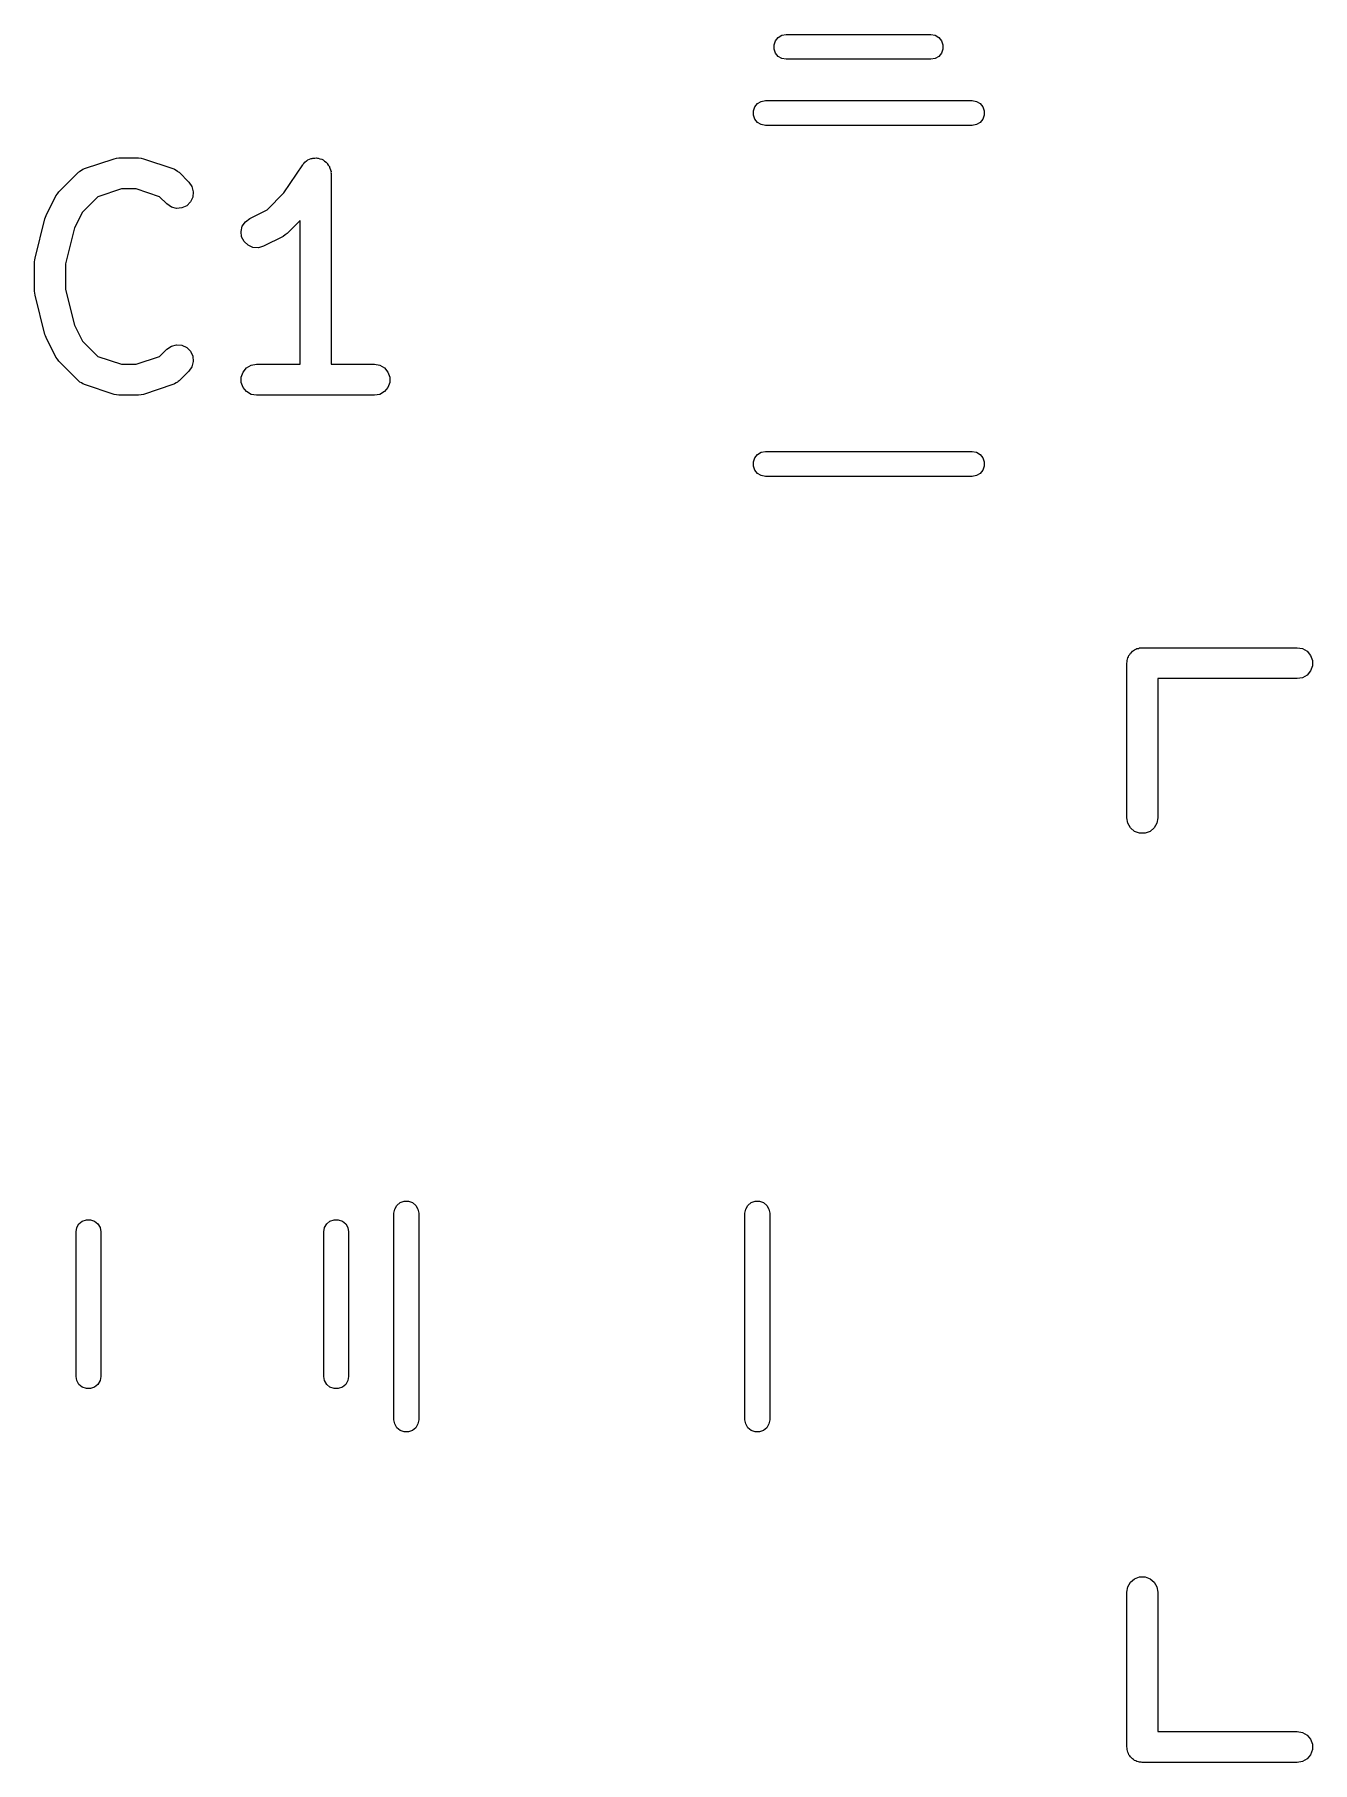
# Model space of a CAD drawing. Extents: x 142.1 to 238.7, y -137.2 to -60.7.
# Drawn here: x 154.78 to 160.97, y -90.52 to -82.15 of the extents above; entities that cross this region are included whole.
import ezdxf

# ---------------------------------------------------------------- set-up
doc = ezdxf.new("R2010")
doc.units = 0
doc.header["$MEASUREMENT"] = 0
doc.layers.add('BLACK', color=7, linetype='CONTINUOUS')

msp = doc.modelspace()

# ---------------------------------------------------------------- linework, layer by layer
at = {"layer": 'Black'}
for p, q in [((158.361, -82.1996), (158.368, -82.18)), ((158.368, -82.18), (158.381, -82.164)), ((158.381, -82.164), (158.399, -82.1536)), ((158.399, -82.1536), (158.42, -82.15)), ((158.42, -82.15), (159.12, -82.15)), ((159.12, -82.15), (159.141, -82.1536)), ((159.141, -82.1536), (159.159, -82.164)), ((159.159, -82.164), (159.172, -82.18)), ((159.172, -82.18), (159.179, -82.1996)), ((158.361, -82.2204), (158.361, -82.1996)), ((158.368, -82.24), (158.361, -82.2204)), ((158.381, -82.256), (158.368, -82.24)), ((158.399, -82.2664), (158.381, -82.256)), ((158.42, -82.27), (158.399, -82.2664)), ((159.12, -82.27), (158.42, -82.27)), ((159.141, -82.2664), (159.12, -82.27)), ((159.159, -82.256), (159.141, -82.2664)), ((159.172, -82.24), (159.159, -82.256)), ((159.179, -82.2204), (159.172, -82.24)), ((159.179, -82.1996), (159.179, -82.2204)), ((158.261, -82.5196), (158.268, -82.5)), ((158.261, -82.5404), (158.261, -82.5196)), ((158.268, -82.5), (158.281, -82.484)), ((158.281, -82.484), (158.299, -82.4736)), ((158.299, -82.4736), (158.32, -82.47)), ((158.32, -82.47), (159.32, -82.47)), ((159.32, -82.47), (159.341, -82.4736)), ((159.341, -82.4736), (159.359, -82.484)), ((159.359, -82.484), (159.372, -82.5)), ((159.372, -82.5), (159.379, -82.5196)), ((159.379, -82.5196), (159.379, -82.5404)), ((158.268, -82.56), (158.261, -82.5404)), ((158.281, -82.576), (158.268, -82.56)), ((158.299, -82.5864), (158.281, -82.576)), ((158.32, -82.59), (158.299, -82.5864)), ((159.32, -82.59), (158.32, -82.59)), ((159.341, -82.5864), (159.32, -82.59)), ((159.359, -82.576), (159.341, -82.5864)), ((159.372, -82.56), (159.359, -82.576)), ((159.379, -82.5404), (159.372, -82.56)), ((155.021, -82.7988), (155.164, -82.7512)), ((155.164, -82.7512), (155.176, -82.7495)), ((155.176, -82.7495), (155.188, -82.7474)), ((155.188, -82.7474), (155.283, -82.7474)), ((155.283, -82.7474), (155.295, -82.7495)), ((155.295, -82.7495), (155.307, -82.7512)), ((155.307, -82.7512), (155.449, -82.7988)), ((156.078, -82.7808), (156.08, -82.7778)), ((156.08, -82.7778), (156.083, -82.7742)), ((156.083, -82.7742), (156.089, -82.7684)), ((156.089, -82.7684), (156.096, -82.7619)), ((156.096, -82.7619), (156.099, -82.7601)), ((156.099, -82.7601), (156.102, -82.7574)), ((156.102, -82.7574), (156.111, -82.7544)), ((156.111, -82.7544), (156.119, -82.7504)), ((156.119, -82.7504), (156.123, -82.7499)), ((156.123, -82.7499), (156.127, -82.7485)), ((156.127, -82.7485), (156.136, -82.7485)), ((156.136, -82.7485), (156.145, -82.7475)), ((156.145, -82.7475), (156.149, -82.7485)), ((156.149, -82.7485), (156.153, -82.7485)), ((156.153, -82.7485), (156.161, -82.7516)), ((156.161, -82.7516), (156.17, -82.7537)), ((156.17, -82.7537), (156.174, -82.756)), ((156.174, -82.756), (156.177, -82.7574)), ((156.177, -82.7574), (156.184, -82.7632)), ((156.184, -82.7632), (156.192, -82.7681)), ((156.192, -82.7681), (156.194, -82.7715)), ((156.194, -82.7715), (156.197, -82.7742)), ((156.197, -82.7742), (156.202, -82.7819)), ((154.896, -82.9122), (154.992, -82.817)), ((154.992, -82.817), (154.995, -82.8145)), ((154.995, -82.8145), (154.998, -82.8113)), ((154.998, -82.8113), (155.006, -82.8071)), ((155.006, -82.8071), (155.013, -82.802)), ((155.013, -82.802), (155.017, -82.8009)), ((155.017, -82.8009), (155.021, -82.7988)), ((155.449, -82.7988), (155.453, -82.8009)), ((155.453, -82.8009), (155.457, -82.802)), ((155.457, -82.802), (155.465, -82.8071)), ((155.465, -82.8071), (155.472, -82.8113)), ((155.472, -82.8113), (155.475, -82.8145)), ((155.475, -82.8145), (155.479, -82.817)), ((155.479, -82.817), (155.526, -82.8646)), ((155.986, -82.9175), (156.078, -82.7808)), ((156.202, -82.7819), (156.207, -82.7891)), ((156.207, -82.7891), (156.208, -82.7931)), ((156.208, -82.7931), (156.21, -82.7967)), ((156.21, -82.7967), (156.212, -82.8055)), ((156.212, -82.8055), (156.215, -82.8141)), ((156.215, -82.8141), (156.214, -82.8183)), ((156.214, -82.8183), (156.215, -82.8224)), ((156.215, -82.8224), (156.215, -83.7474)), ((154.835, -83.0269), (154.882, -82.9317)), ((154.882, -82.9317), (154.89, -82.922)), ((154.89, -82.922), (154.896, -82.9122)), ((155.085, -82.9356), (155.011, -83.0097)), ((155.2, -82.8974), (155.085, -82.9356)), ((155.271, -82.8974), (155.2, -82.8974)), ((155.385, -82.9356), (155.271, -82.8974)), ((155.42, -82.9707), (155.385, -82.9356)), ((155.526, -82.8646), (155.541, -82.8859)), ((155.546, -82.937), (155.535, -82.9606)), ((155.541, -82.8859), (155.548, -82.9111)), ((155.548, -82.9111), (155.546, -82.937)), ((155.905, -82.9988), (155.986, -82.9175)), ((154.832, -83.0348), (154.835, -83.0269)), ((155.011, -83.0097), (154.973, -83.0867)), ((155.442, -82.9856), (155.42, -82.9707)), ((155.467, -82.9923), (155.442, -82.9856)), ((155.493, -82.9901), (155.467, -82.9923)), ((155.516, -82.9791), (155.493, -82.9901)), ((155.535, -82.9606), (155.516, -82.9791)), ((155.821, -83.041), (155.905, -82.9988)), ((154.782, -83.2328), (154.829, -83.0423)), ((154.829, -83.0423), (154.832, -83.0348)), ((154.973, -83.0867), (154.929, -83.2602)), ((155.779, -83.1036), (155.785, -83.0783)), ((155.782, -83.1295), (155.779, -83.1036)), ((155.785, -83.0783), (155.8, -83.0565)), ((155.8, -83.0565), (155.821, -83.041)), ((156.003, -83.1135), (155.993, -83.1204)), ((156.065, -83.0511), (156.003, -83.1135)), ((156.065, -83.7474), (156.065, -83.0511)), ((155.794, -83.1528), (155.782, -83.1295)), ((155.813, -83.1707), (155.794, -83.1528)), ((155.837, -83.181), (155.813, -83.1707)), ((155.863, -83.1826), (155.837, -83.181)), ((155.888, -83.1752), (155.863, -83.1826)), ((155.983, -83.1276), (155.888, -83.1752)), ((155.993, -83.1204), (155.983, -83.1276)), ((154.779, -83.251), (154.781, -83.2419)), ((154.779, -83.3938), (154.779, -83.251)), ((154.781, -83.2419), (154.782, -83.2328)), ((154.929, -83.2602), (154.929, -83.3846)), ((154.781, -83.4028), (154.779, -83.3938)), ((154.782, -83.412), (154.781, -83.4028)), ((154.829, -83.6025), (154.782, -83.412)), ((154.929, -83.3846), (154.973, -83.5581)), ((154.832, -83.61), (154.829, -83.6025)), ((154.835, -83.6178), (154.832, -83.61)), ((154.973, -83.5581), (155.011, -83.6351)), ((154.882, -83.7131), (154.835, -83.6178)), ((155.011, -83.6351), (155.085, -83.7092)), ((155.385, -83.7092), (155.42, -83.6741)), ((155.42, -83.6741), (155.442, -83.6592)), ((155.442, -83.6592), (155.467, -83.6524)), ((155.467, -83.6524), (155.493, -83.6547)), ((155.493, -83.6547), (155.516, -83.6657)), ((155.516, -83.6657), (155.535, -83.6841)), ((155.535, -83.6841), (155.546, -83.7077)), ((154.89, -83.7227), (154.882, -83.7131)), ((154.896, -83.7326), (154.89, -83.7227)), ((154.992, -83.8278), (154.896, -83.7326)), ((155.085, -83.7092), (155.2, -83.7474)), ((155.2, -83.7474), (155.271, -83.7474)), ((155.271, -83.7474), (155.385, -83.7092)), ((155.526, -83.7802), (155.479, -83.8278)), ((155.541, -83.7588), (155.526, -83.7802)), ((155.548, -83.7337), (155.541, -83.7588)), ((155.546, -83.7077), (155.548, -83.7337)), ((155.789, -83.7849), (155.806, -83.7649)), ((155.806, -83.7649), (155.829, -83.7519)), ((155.829, -83.7519), (155.854, -83.7474)), ((155.854, -83.7474), (156.065, -83.7474)), ((156.215, -83.7474), (156.426, -83.7474)), ((156.426, -83.7474), (156.451, -83.7519)), ((156.451, -83.7519), (156.474, -83.7649)), ((156.474, -83.7649), (156.491, -83.7849)), ((154.995, -83.8303), (154.992, -83.8278)), ((154.998, -83.8335), (154.995, -83.8303)), ((155.006, -83.8377), (154.998, -83.8335)), ((155.013, -83.8427), (155.006, -83.8377)), ((155.017, -83.8439), (155.013, -83.8427)), ((155.021, -83.8459), (155.017, -83.8439)), ((155.164, -83.8935), (155.021, -83.8459)), ((155.449, -83.8459), (155.307, -83.8935)), ((155.453, -83.8439), (155.449, -83.8459)), ((155.457, -83.8427), (155.453, -83.8439)), ((155.465, -83.8377), (155.457, -83.8427)), ((155.472, -83.8335), (155.465, -83.8377)), ((155.475, -83.8303), (155.472, -83.8335)), ((155.479, -83.8278), (155.475, -83.8303)), ((155.78, -83.8094), (155.789, -83.7849)), ((155.78, -83.8354), (155.78, -83.8094)), ((155.789, -83.8599), (155.78, -83.8354)), ((155.806, -83.8798), (155.789, -83.8599)), ((156.491, -83.8599), (156.474, -83.8798)), ((156.491, -83.7849), (156.5, -83.8094)), ((156.5, -83.8354), (156.491, -83.8599)), ((156.5, -83.8094), (156.5, -83.8354)), ((155.176, -83.8953), (155.164, -83.8935)), ((155.188, -83.8974), (155.176, -83.8953)), ((155.283, -83.8974), (155.188, -83.8974)), ((155.295, -83.8953), (155.283, -83.8974)), ((155.307, -83.8935), (155.295, -83.8953)), ((155.829, -83.8929), (155.806, -83.8798)), ((155.854, -83.8974), (155.829, -83.8929)), ((156.426, -83.8974), (155.854, -83.8974)), ((156.451, -83.8929), (156.426, -83.8974)), ((156.474, -83.8798), (156.451, -83.8929)), ((158.261, -84.2196), (158.268, -84.2)), ((158.268, -84.2), (158.281, -84.184)), ((158.281, -84.184), (158.299, -84.1736)), ((158.299, -84.1736), (158.32, -84.17)), ((158.32, -84.17), (159.32, -84.17)), ((159.32, -84.17), (159.341, -84.1736)), ((159.341, -84.1736), (159.359, -84.184)), ((159.359, -84.184), (159.372, -84.2)), ((159.372, -84.2), (159.379, -84.2196)), ((158.261, -84.2404), (158.261, -84.2196)), ((158.268, -84.26), (158.261, -84.2404)), ((158.281, -84.276), (158.268, -84.26)), ((158.299, -84.2864), (158.281, -84.276)), ((159.359, -84.276), (159.341, -84.2864)), ((159.372, -84.26), (159.359, -84.276)), ((159.379, -84.2404), (159.372, -84.26)), ((159.379, -84.2196), (159.379, -84.2404)), ((158.32, -84.29), (158.299, -84.2864)), ((159.32, -84.29), (158.32, -84.29)), ((159.341, -84.2864), (159.32, -84.29)), ((160.126, -85.1234), (160.132, -85.1211)), ((160.132, -85.1211), (160.139, -85.1211)), ((160.139, -85.1211), (160.145, -85.12)), ((160.145, -85.12), (160.895, -85.12)), ((160.895, -85.12), (160.921, -85.1245)), ((160.07, -85.195), (160.071, -85.1885)), ((160.07, -85.945), (160.07, -85.195)), ((160.071, -85.182), (160.073, -85.1758)), ((160.071, -85.1885), (160.071, -85.182)), ((160.073, -85.1758), (160.075, -85.1693)), ((160.075, -85.1693), (160.078, -85.1637)), ((160.078, -85.1637), (160.08, -85.1575)), ((160.08, -85.1575), (160.084, -85.1525)), ((160.084, -85.1525), (160.088, -85.1468)), ((160.088, -85.1468), (160.093, -85.1426)), ((160.093, -85.1426), (160.097, -85.1375)), ((160.097, -85.1375), (160.102, -85.1343)), ((160.102, -85.1343), (160.107, -85.13)), ((160.107, -85.13), (160.114, -85.1278)), ((160.114, -85.1278), (160.119, -85.1245)), ((160.119, -85.1245), (160.126, -85.1234)), ((160.921, -85.1245), (160.943, -85.1375)), ((160.943, -85.1375), (160.96, -85.1575)), ((160.96, -85.1575), (160.969, -85.182)), ((160.969, -85.182), (160.969, -85.208)), ((160.895, -85.27), (160.22, -85.27)), ((160.22, -85.27), (160.22, -85.945)), ((160.921, -85.2655), (160.895, -85.27)), ((160.943, -85.2525), (160.921, -85.2655)), ((160.96, -85.2325), (160.943, -85.2525)), ((160.969, -85.208), (160.96, -85.2325)), ((160.075, -85.9707), (160.07, -85.945)), ((160.22, -85.945), (160.215, -85.9707)), ((160.088, -85.9932), (160.075, -85.9707)), ((160.107, -86.01), (160.088, -85.9932)), ((160.132, -86.0189), (160.107, -86.01)), ((160.158, -86.0189), (160.132, -86.0189)), ((160.183, -86.01), (160.158, -86.0189)), ((160.202, -85.9932), (160.183, -86.01)), ((160.215, -85.9707), (160.202, -85.9932)), ((156.55, -87.808), (156.57, -87.8009)), ((156.57, -87.8009), (156.59, -87.8009)), ((156.59, -87.8009), (156.61, -87.808)), ((158.25, -87.808), (158.27, -87.8009)), ((158.27, -87.8009), (158.29, -87.8009)), ((158.29, -87.8009), (158.31, -87.808)), ((156.52, -87.86), (156.524, -87.8395)), ((156.52, -88.86), (156.52, -87.86)), ((156.524, -87.8395), (156.534, -87.8214)), ((156.534, -87.8214), (156.55, -87.808)), ((156.61, -87.808), (156.626, -87.8214)), ((156.626, -87.8214), (156.636, -87.8395)), ((156.636, -87.8395), (156.64, -87.86)), ((156.64, -87.86), (156.64, -88.86)), ((158.22, -87.86), (158.224, -87.8395)), ((158.22, -88.86), (158.22, -87.86)), ((158.224, -87.8395), (158.234, -87.8214)), ((158.234, -87.8214), (158.25, -87.808)), ((158.31, -87.808), (158.326, -87.8214)), ((158.326, -87.8214), (158.336, -87.8395)), ((158.336, -87.8395), (158.34, -87.86)), ((158.34, -87.86), (158.34, -88.86)), ((154.98, -87.95), (154.984, -87.9295)), ((154.98, -88.65), (154.98, -87.95)), ((154.984, -87.9295), (154.994, -87.9114)), ((154.994, -87.9114), (155.01, -87.898)), ((155.01, -87.898), (155.03, -87.8909)), ((155.03, -87.8909), (155.05, -87.8909)), ((155.05, -87.8909), (155.07, -87.898)), ((155.07, -87.898), (155.086, -87.9114)), ((155.086, -87.9114), (155.096, -87.9295)), ((155.096, -87.9295), (155.1, -87.95)), ((155.1, -87.95), (155.1, -88.65)), ((156.18, -87.95), (156.184, -87.9295)), ((156.18, -88.65), (156.18, -87.95)), ((156.184, -87.9295), (156.194, -87.9114)), ((156.194, -87.9114), (156.21, -87.898)), ((156.21, -87.898), (156.23, -87.8909)), ((156.23, -87.8909), (156.25, -87.8909)), ((156.25, -87.8909), (156.27, -87.898)), ((156.27, -87.898), (156.286, -87.9114)), ((156.286, -87.9114), (156.296, -87.9295)), ((156.296, -87.9295), (156.3, -87.95)), ((156.3, -87.95), (156.3, -88.65)), ((154.984, -88.6705), (154.98, -88.65)), ((154.994, -88.6886), (154.984, -88.6705)), ((155.01, -88.702), (154.994, -88.6886)), ((155.03, -88.7091), (155.01, -88.702)), ((155.05, -88.7091), (155.03, -88.7091)), ((155.07, -88.702), (155.05, -88.7091)), ((155.086, -88.6886), (155.07, -88.702)), ((155.096, -88.6705), (155.086, -88.6886)), ((155.1, -88.65), (155.096, -88.6705)), ((156.184, -88.6705), (156.18, -88.65)), ((156.194, -88.6886), (156.184, -88.6705)), ((156.21, -88.702), (156.194, -88.6886)), ((156.23, -88.7091), (156.21, -88.702)), ((156.25, -88.7091), (156.23, -88.7091)), ((156.27, -88.702), (156.25, -88.7091)), ((156.286, -88.6886), (156.27, -88.702)), ((156.296, -88.6705), (156.286, -88.6886)), ((156.3, -88.65), (156.296, -88.6705)), ((156.524, -88.8805), (156.52, -88.86)), ((156.534, -88.8986), (156.524, -88.8805)), ((156.636, -88.8805), (156.626, -88.8986)), ((156.64, -88.86), (156.636, -88.8805)), ((158.224, -88.8805), (158.22, -88.86)), ((158.234, -88.8986), (158.224, -88.8805)), ((158.336, -88.8805), (158.326, -88.8986)), ((158.34, -88.86), (158.336, -88.8805)), ((156.55, -88.912), (156.534, -88.8986)), ((156.57, -88.9191), (156.55, -88.912)), ((156.59, -88.9191), (156.57, -88.9191)), ((156.61, -88.912), (156.59, -88.9191)), ((156.626, -88.8986), (156.61, -88.912)), ((158.25, -88.912), (158.234, -88.8986)), ((158.27, -88.9191), (158.25, -88.912)), ((158.29, -88.9191), (158.27, -88.9191)), ((158.31, -88.912), (158.29, -88.9191)), ((158.326, -88.8986), (158.31, -88.912)), ((160.088, -89.6468), (160.107, -89.63)), ((160.107, -89.63), (160.132, -89.6211)), ((160.132, -89.6211), (160.158, -89.6211)), ((160.158, -89.6211), (160.183, -89.63)), ((160.183, -89.63), (160.202, -89.6468)), ((160.07, -89.695), (160.075, -89.6693)), ((160.07, -90.445), (160.07, -89.695)), ((160.075, -89.6693), (160.088, -89.6468)), ((160.202, -89.6468), (160.215, -89.6693)), ((160.215, -89.6693), (160.22, -89.695)), ((160.22, -89.695), (160.22, -90.37)), ((160.22, -90.37), (160.895, -90.37)), ((160.895, -90.37), (160.921, -90.3745)), ((160.921, -90.3745), (160.943, -90.3875)), ((160.943, -90.3875), (160.96, -90.4075)), ((160.071, -90.4515), (160.07, -90.445)), ((160.071, -90.458), (160.071, -90.4515)), ((160.073, -90.4642), (160.071, -90.458)), ((160.075, -90.4707), (160.073, -90.4642)), ((160.078, -90.4763), (160.075, -90.4707)), ((160.08, -90.4825), (160.078, -90.4763)), ((160.96, -90.4075), (160.969, -90.432)), ((160.969, -90.458), (160.96, -90.4825)), ((160.969, -90.432), (160.969, -90.458)), ((160.084, -90.4875), (160.08, -90.4825)), ((160.088, -90.4932), (160.084, -90.4875)), ((160.093, -90.4974), (160.088, -90.4932)), ((160.097, -90.5025), (160.093, -90.4974)), ((160.102, -90.5057), (160.097, -90.5025)), ((160.107, -90.51), (160.102, -90.5057)), ((160.114, -90.5122), (160.107, -90.51)), ((160.119, -90.5155), (160.114, -90.5122)), ((160.126, -90.5166), (160.119, -90.5155)), ((160.132, -90.5189), (160.126, -90.5166)), ((160.139, -90.5189), (160.132, -90.5189)), ((160.145, -90.52), (160.139, -90.5189)), ((160.895, -90.52), (160.145, -90.52)), ((160.921, -90.5155), (160.895, -90.52)), ((160.943, -90.5025), (160.921, -90.5155)), ((160.96, -90.4825), (160.943, -90.5025))]:
    msp.add_line(p, q, dxfattribs=at)

doc.saveas('drawing.dxf')
